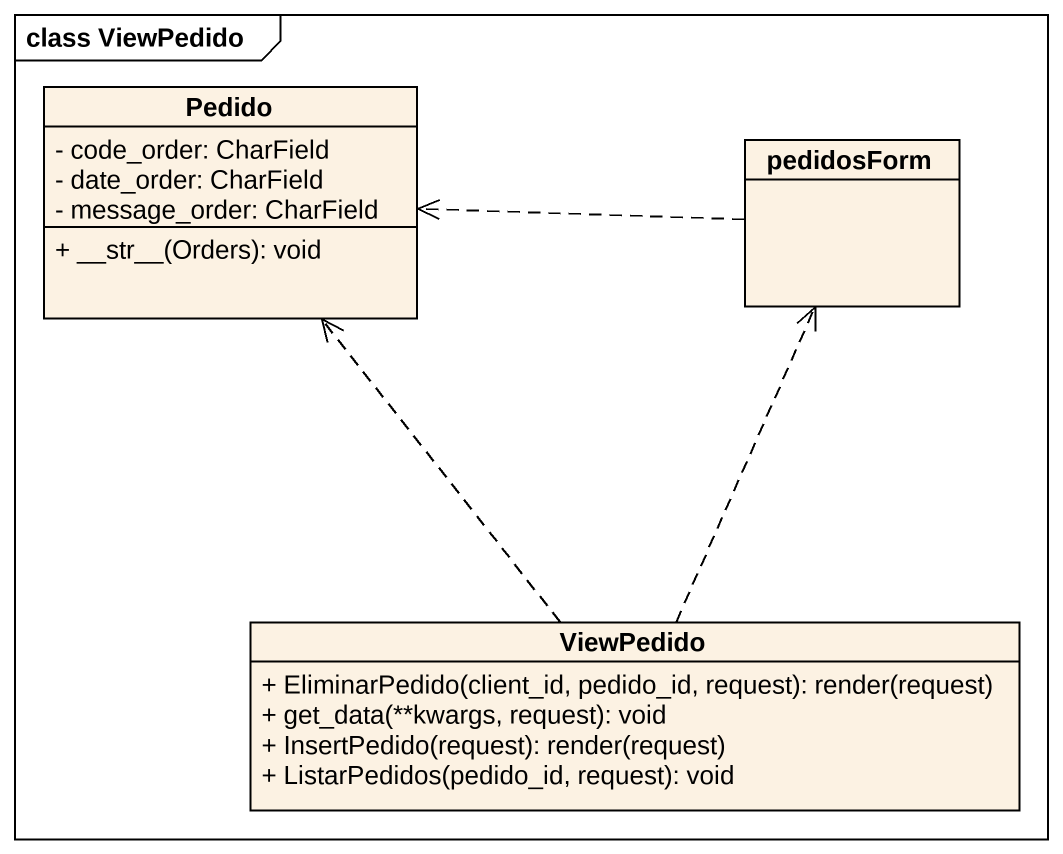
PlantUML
@startuml
mainframe class ViewPedido
hide circle
hide empty members
skinparam classAttributeIconSize 0
class Pedido {
  - code_order: CharField
  - date_order: CharField
  - message_order: CharField
  + ~__str~__(Orders): void
}
class pedidosForm
class ViewPedido {
  + EliminarPedido(client_id, pedido_id, request): render(request)
  + get_data(**kwargs, request): void
  + InsertPedido(request): render(request)
  + ListarPedidos(pedido_id, request): void
}
pedidosForm .left.> Pedido
ViewPedido .up.> Pedido
ViewPedido .up.> pedidosForm
@enduml
